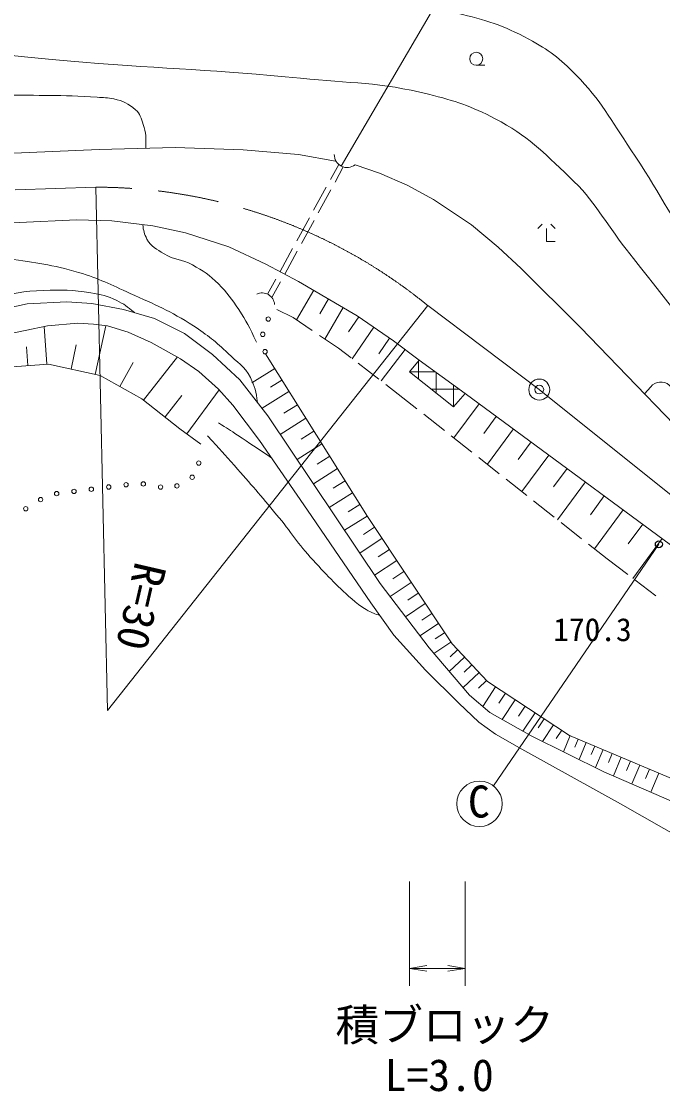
# Model space of a CAD drawing. Units: millimetres at full size, sheet at 1:1000; details may follow other scales. Extents: x 40000 to 680000, y 20000 to 380000.
# Drawn here: x 152623 to 189297, y 257978 to 319216 of the extents above; entities that cross this region are included whole.
import ezdxf
from ezdxf.enums import TextEntityAlignment as Align

# ---------------------------------------------------------------- set-up
doc = ezdxf.new("R2010")
doc.units = ezdxf.units.MM
doc.header["$LTSCALE"] = 1000
doc.header["$PDMODE"] = 32
doc.header["$PDSIZE"] = 500
doc.linetypes.add('CHAIN', pattern=[18.5, 12, -1.5, 3.5, -1.5])
for name, color, linetype, lineweight in [('M-BGD', 7, 'Continuous', 13), ('M-BMK', 2, 'CHAIN', 13), ('M-BMK-SRVR', 3, 'Continuous', 13), ('M-STR-HTXT', 7, 'Continuous', 13), ('M-STR-STRC', 7, 'Continuous', 13)]:
    doc.layers.add(name, color=color, linetype=linetype, lineweight=lineweight)
doc.styles.add('ＭＳ ゴシック', font='')
doc.styles.get('ＭＳ ゴシック').set_extended_font_data('MS Gothic')

# ---------------------------------------------------------------- blocks, each defined once
blk = doc.blocks.new('open_arrow')
at = {"color": 0, "linetype": 'Continuous', "lineweight": -2}
blk.add_lwpolyline([(7.5, 1.25), (0, 0), (7.5, -1.25)], dxfattribs=at)

msp = doc.modelspace()

# ---------------------------------------------------------------- hatches: boundary and pattern name
at = {"layer": 'M-BGD'}
h = msp.add_hatch(dxfattribs=at)
h.set_pattern_fill('USER', color=256, style=0, pattern_type=2)
h.set_pattern_definition([(360, (177338, 297163), (0, 1000), []), (90, (177338, 297163), (-1000, 0), [])])
h.paths.add_polyline_path([(177338, 297163), (178002, 297931), (175375, 299832), (174824, 299167)])

# ---------------------------------------------------------------- linework, layer by layer
for p, q in [((178638, 316706), (179138, 316706)), ((170299, 310168), (170772, 311031)), ((169339, 308413), (170059, 309729)), ((168378, 306659), (169098, 307975)), ((182403, 307615), (182153, 307365)), ((183153, 307365), (182903, 307615)), ((182653, 306615), (182653, 307365)), ((167417, 304905), (168138, 306221)), ((183153, 306615), (182653, 306615)), ((166705, 303603), (167177, 304466)), ((169343, 303833), (168350, 302142)), ((170189, 303336), (169692, 302491)), ((167236, 302722), (168171, 302264)), ((171034, 302840), (169978, 301042)), ((168171, 302264), (169261, 301526)), ((171928, 302304), (171336, 301446)), ((154069, 299594), (153916, 301755)), ((156850, 299019), (157456, 301798)), ((172786, 301712), (171545, 299912)), ((155460, 299322), (155763, 300711)), ((169675, 301246), (170766, 300509)), ((173686, 301091), (173065, 300191)), ((152988, 299517), (152912, 300598)), ((170766, 300509), (171481, 299961)), ((174565, 300442), (173207, 298640)), ((158249, 298330), (159017, 299699)), ((159607, 297545), (161545, 300016)), ((171878, 299657), (173069, 298746)), ((167109, 299347), (165808, 298530)), ((167518, 298696), (166867, 298288)), ((173466, 298442), (174181, 297895)), ((188619, 298314), (188266, 297896)), ((160838, 296580), (161803, 297810)), ((162076, 295625), (163941, 298136)), ((167926, 298045), (166385, 297078)), ((174181, 297895), (175249, 297051)), ((168410, 297275), (167639, 296791)), ((178807, 297338), (177364, 295380)), ((168894, 296504), (167431, 295586)), ((175641, 296741), (176818, 295812)), ((179786, 296617), (179065, 295638)), ((180766, 295895), (179274, 293871)), ((169353, 295773), (168622, 295314)), ((177210, 295502), (178387, 294572)), ((169812, 295042), (168393, 294151)), ((181777, 295150), (181032, 294138)), ((170257, 294332), (169548, 293887)), ((178780, 294262), (179957, 293332)), ((182789, 294404), (181248, 292312)), ((170702, 293623), (169326, 292759)), ((183835, 293633), (183065, 292587)), ((171134, 292935), (170446, 292503)), ((180349, 293022), (181526, 292092)), ((184881, 292863), (183288, 290701)), ((171566, 292247), (170231, 291409)), ((171985, 291579), (171317, 291160)), ((181919, 291782), (183096, 290853)), ((185962, 292066), (185166, 290985)), ((172404, 290912), (171109, 290099)), ((187043, 291269), (185397, 289035)), ((172826, 290274), (172188, 289852)), ((183488, 290543), (184665, 289613)), ((188160, 290446), (187337, 289329)), ((173248, 289637), (171981, 288797)), ((185057, 289303), (186125, 288460)), ((189278, 289623), (187600, 287346)), ((173668, 289003), (173035, 288584)), ((186125, 288460), (187316, 287560)), ((174088, 288370), (172827, 287534)), ((174506, 287740), (173875, 287322)), ((187715, 287258), (188912, 286354)), ((174923, 287109), (173714, 286307)), ((175324, 286504), (174719, 286103)), ((175725, 285899), (174590, 285147)), ((176477, 284765), (175413, 284059)), ((176101, 285332), (175534, 284956)), ((176830, 284232), (176298, 283880)), ((177183, 283700), (176205, 283052)), ((177569, 283261), (177143, 282858)), ((177972, 282835), (177099, 282009)), ((178385, 282399), (177949, 281986)), ((178798, 281962), (177882, 281096)), ((179231, 281505), (178773, 281071)), ((179746, 281144), (179006, 280020)), ((180308, 280774), (179938, 280212)), ((180870, 280404), (180124, 279272)), ((181436, 280031), (181063, 279465)), ((182002, 279658), (181308, 278604)), ((182529, 279311), (182182, 278784)), ((183056, 278964), (182432, 278016)), ((183531, 278652), (183218, 278178)), ((184008, 278345), (183621, 277427)), ((184468, 278150), (184275, 277692)), ((184929, 277956), (184519, 276983)), ((185415, 277751), (185210, 277264)), ((185902, 277546), (185467, 276514)), ((186418, 277328), (186200, 276812)), ((186933, 277110), (186483, 276043)), ((187467, 276885), (187242, 276351)), ((188001, 276660), (187545, 275580)), ((188541, 276432), (188313, 275892)), ((189082, 276204), (188620, 275111))]:
    msp.add_line(p, q, dxfattribs=at)
for points in [[(87446, 316862), (89802, 315575), (92388, 314267), (95239, 313036), (97919, 312086), (100427, 311338), (103558, 310653), (106612, 310279), (109587, 310138), (113840, 310154), (121333, 310481), (132145, 310824), (157075, 311887), (161421, 312004), (165300, 311864), (168465, 311599), (170584, 311215)], [(171711, 311012), (173102, 310524), (174691, 309839), (176187, 309028), (178368, 307574), (179895, 306297), (181203, 305082), (184607, 301694), (192622, 293375), (194788, 291147), (196813, 289386), (199181, 287533), (200786, 286473), (202686, 285367), (205007, 284168), (207812, 282890), (209837, 282064), (212703, 281208), (216037, 280351), (221848, 279105), (240299, 274949)], [(128371, 306783), (152497, 307704), (155792, 307868), (157802, 307798), (160139, 307518), (162008, 307120), (164485, 306326), (166612, 305321), (168481, 304339), (171823, 302377), (173900, 300943), (175375, 299832), (174824, 299167), (177338, 297163), (178002, 297931), (175375, 299832)], [(150669, 302566), (152958, 303052), (155219, 303167), (156650, 303081), (158453, 302737), (160228, 302222), (161945, 301364), (163547, 300162), (165122, 298702), (166724, 296641), (173149, 287054), (175940, 283362), (178258, 280657), (179417, 279670), (181778, 278339), (185942, 276279), (191652, 273789), (196632, 272071), (201483, 270526), (204402, 270097), (210498, 269624), (218998, 268852), (230203, 267778), (239390, 267049)], [(151565, 301253), (154112, 301797), (155858, 301940), (156745, 301882), (157547, 301787), (158730, 301425), (160046, 300833), (161725, 299917), (162775, 299192), (163900, 298181), (164721, 297265), (166247, 295243), (168985, 291255), (172610, 285951), (173927, 284091), (175730, 282087), (177647, 280198), (178792, 279111), (179737, 278424), (181254, 277565), (186892, 274446), (190612, 272328)], [(226593, 271517), (226851, 271059), (226765, 270172), (225992, 269485), (221213, 270000), (212627, 270429), (204556, 271402), (198889, 272604), (191849, 275037), (183979, 278357), (179285, 281448), (177253, 283594), (172416, 290892), (166578, 300194)], [(137308, 293076), (145937, 297670), (150531, 299344), (154180, 299601), (157129, 298958), (159503, 297627), (161692, 295909), (162879, 295028)], [(178002, 297931), (193016, 286868), (192383, 286089), (199845, 281042), (203023, 279242), (203654, 280239), (200554, 282000), (193016, 286868)]]:
    msp.add_lwpolyline(points, dxfattribs=at)
for centre, radius in [((178638, 317081), 375), ((166741, 302182), 125), ((166430, 301309), 125), ((166561, 300318), 125), ((162770, 293944), 125), ((158607, 292701), 125), ((159597, 292751), 125), ((161520, 292639), 125), ((162390, 293132), 125), ((154639, 292196), 125), ((155631, 292322), 125), ((156623, 292448), 125), ((157615, 292574), 125), ((160580, 292567), 125), ((153723, 291855), 125), ((152874, 291328), 125)]:
    msp.add_circle(centre, radius, dxfattribs=at)
at = {"layer": 'M-BGD', "lineweight": 25}
msp.add_circle((189083, 289295), 200, dxfattribs=at)
at = {"layer": 'M-BGD'}
for centre, radius, start, end in [((171253, 311589), 737, 178.84209, 308.42708), ((166383, 302951), 727, 5.31986, 114.58032), ((189192, 297831), 750, 319.8464, 139.8464)]:
    msp.add_arc(centre, radius, start, end, dxfattribs=at)
for points, knots in [([(93622, 327873), (94754, 327185), (95056, 327009), (95984, 326471), (97595, 325539), (98443, 324894), (100163, 324182), (101757, 323521), (102682, 323223), (104341, 322751), (106856, 322035), (108293, 321720), (110867, 321262), (113713, 320757), (115337, 320623), (118222, 320433), (121245, 320233), (122949, 320237), (125978, 320318), (129159, 320403), (130930, 320686), (134106, 320890), (137358, 321100), (139176, 321319), (142434, 321377), (145510, 321432), (147231, 321239), (150305, 321119), (154643, 320951), (157069, 320737), (161409, 320604), (164818, 320500), (166736, 320699), (170138, 320461), (173042, 320258), (174725, 320387), (177551, 319688), (179202, 319280), (180151, 319016), (181643, 318200), (182799, 317568), (183411, 317108), (184334, 316168), (185791, 314685), (186320, 313600), (187482, 311875), (189053, 309542), (189726, 308099), (191317, 305779), (192877, 303504), (193754, 302224), (195495, 300084), (197315, 297847), (198347, 296596), (200361, 294532), (201498, 293365), (202097, 292655), (203394, 291670), (205257, 290255), (206445, 289660), (208489, 288522), (211345, 286930), (212983, 286100), (215958, 284744), (217554, 284016), (218522, 283776), (220108, 283027), (221536, 282351), (222343, 281980), (223714, 281195), (224654, 280657), (224972, 280466), (226080, 279752)], [0, 0, 0, 0, 1, 1, 1, 2, 2, 2, 3, 3, 3, 4, 4, 4, 5, 5, 5, 6, 6, 6, 7, 7, 7, 8, 8, 8, 9, 9, 9, 10, 10, 10, 11, 11, 11, 12, 12, 12, 13, 13, 13, 14, 14, 14, 15, 15, 15, 16, 16, 16, 17, 17, 17, 18, 18, 18, 19, 19, 19, 20, 20, 20, 21, 21, 21, 22, 22, 22, 23, 23, 23, 24, 24, 24, 24]), ([(92148, 325244), (95370, 323339), (96257, 322762), (99016, 321410), (100615, 320626), (101468, 320066), (103156, 319502), (105155, 318834), (106333, 318635), (108403, 318242), (110694, 317808), (112006, 317720), (114328, 317508), (117450, 317223), (119206, 317093), (122341, 317050), (125371, 317008), (127070, 317056), (130097, 317193), (133735, 317358), (135759, 317706), (139399, 317823), (142170, 317912), (143727, 317849), (146496, 317708), (150273, 317516), (152372, 317178), (156141, 316878), (161002, 316492), (163740, 316453), (168591, 315962), (171460, 315672), (173120, 315746), (175917, 315046), (177454, 314662), (178321, 314380), (179724, 313644), (181585, 312667), (182430, 311766), (183960, 310324), (185460, 308910), (185947, 307795), (187222, 306174), (189502, 303278), (190778, 301655), (193061, 298762), (194728, 296648), (195636, 295442), (197334, 293353), (198175, 292319), (198686, 291774), (199548, 290758), (199996, 290229), (200320, 289987), (200693, 289403), (200846, 289162), (200907, 289072), (201060, 288771)], [0, 0, 0, 0, 1, 1, 1, 2, 2, 2, 3, 3, 3, 4, 4, 4, 5, 5, 5, 6, 6, 6, 7, 7, 7, 8, 8, 8, 9, 9, 9, 10, 10, 10, 11, 11, 11, 12, 12, 12, 13, 13, 13, 14, 14, 14, 15, 15, 15, 16, 16, 16, 17, 17, 17, 18, 18, 18, 19, 19, 19, 19]), ([(122895, 314494), (128131, 314784), (129522, 314866), (133775, 314962), (137765, 315052), (140001, 314997), (143992, 315005), (146943, 315010), (148597, 315053), (151548, 315005), (153661, 314970), (154848, 315011), (156957, 314876), (157329, 314852), (157541, 314854), (157906, 314776), (158434, 314663), (158735, 314515), (159146, 314165), (159428, 313926), (159459, 313673), (159585, 313326), (159768, 312821), (159741, 312561), (159738, 311959)], [0, 0, 0, 0, 1, 1, 1, 2, 2, 2, 3, 3, 3, 4, 4, 4, 5, 5, 5, 6, 6, 6, 7, 7, 7, 8, 8, 8, 8]), ([(159564, 307586), (159603, 307230), (159648, 307055), (159806, 306757), (160040, 306313), (160355, 306186), (160779, 305917), (161353, 305554), (161809, 305621), (162401, 305288), (163028, 304934), (163374, 304704), (163889, 304200), (164412, 303688), (164644, 303339), (165053, 302731), (165516, 302042), (165645, 301750), (166064, 300861)], [0, 0, 0, 0, 1, 1, 1, 2, 2, 2, 3, 3, 3, 4, 4, 4, 5, 5, 5, 6, 6, 6, 6]), ([(142023, 306165), (144336, 306124), (144955, 306111), (146832, 306013), (148809, 305909), (149926, 305903), (151888, 305631), (153467, 305413), (154366, 305303), (155895, 304849), (157090, 304494), (157714, 304156), (158852, 303647), (160297, 303000), (161130, 302658), (162458, 301796), (163290, 301256), (163725, 300898), (164442, 300213), (164972, 299706), (165390, 299493), (165721, 298839), (165982, 298322), (166043, 298039), (166125, 297412)], [0, 0, 0, 0, 1, 1, 1, 2, 2, 2, 3, 3, 3, 4, 4, 4, 5, 5, 5, 6, 6, 6, 7, 7, 7, 8, 8, 8, 8]), ([(122157, 295409), (123288, 294800), (123753, 294543), (124876, 294322), (125961, 294107), (126612, 294118), (127709, 294264), (129363, 294486), (130216, 294979), (131773, 295581), (133891, 296399), (134983, 297079), (137039, 298042), (139018, 298969), (140107, 299531), (142105, 300418), (144116, 301310), (145214, 301904), (147313, 302564), (148715, 303005), (149530, 303165), (150977, 303423), (152110, 303625), (152745, 303800), (153896, 303823), (154948, 303845), (155551, 303867), (156586, 303680), (157182, 303573), (157536, 303526), (158074, 303251), (158501, 303033), (158671, 302907), (159085, 302554)], [0, 0, 0, 0, 1, 1, 1, 2, 2, 2, 3, 3, 3, 4, 4, 4, 5, 5, 5, 6, 6, 6, 7, 7, 7, 8, 8, 8, 9, 9, 9, 10, 10, 10, 11, 11, 11, 11]), ([(163888, 296254), (164422, 295911), (164558, 295821), (164985, 295541), (165756, 295035), (165997, 294869), (166945, 294226)], [0, 0, 0, 0, 1, 1, 1, 2, 2, 2, 2]), ([(163269, 295502), (164023, 294683), (164216, 294467), (164814, 293795), (165772, 292717), (166294, 292099), (167218, 290990), (168053, 289988), (168418, 289340), (169307, 288386), (170207, 287420), (170700, 286859), (171711, 286011), (171982, 285783), (172142, 285659), (172455, 285495), (172708, 285364), (172814, 285323), (173130, 285216)], [0, 0, 0, 0, 1, 1, 1, 2, 2, 2, 3, 3, 3, 4, 4, 4, 5, 5, 5, 6, 6, 6, 6])]:
    msp.add_open_spline(points, degree=3, knots=knots, dxfattribs=at)
at = {"layer": 'M-BMK'}
msp.add_line((115286, 308324), (156882, 309729), dxfattribs=at)
msp.add_lwpolyline([(175871, 302951), (182245, 298148), (194485, 288332)], dxfattribs=at)
msp.add_arc((156879, 279729), 30000, 50.72344, 89.99313, dxfattribs=at)
at = {"layer": 'M-BMK-SRVR'}
msp.add_circle((182245, 298148), 600, dxfattribs=at)
msp.add_point((182245, 298148), dxfattribs=at)
at = {"layer": 'M-STR-HTXT'}
for p, q in [((185000, 335000), (170904, 310940)), ((156889, 309729), (157556, 279787)), ((157556, 279787), (175871, 302951)), ((174824, 270000), (174824, 264030)), ((178002, 270000), (178002, 264030)), ((174824, 265030), (178002, 265030))]:
    msp.add_line(p, q, dxfattribs=at)
at = {"layer": 'M-STR-STRC'}
for p, q in [((170562, 310024), (171035, 310887)), ((169602, 308269), (170322, 309585)), ((168641, 306515), (169362, 307831)), ((167681, 304761), (168401, 306077)), ((166968, 303459), (167441, 304322)), ((189083, 289295), (179616, 275479))]:
    msp.add_line(p, q, dxfattribs=at)
msp.add_circle((178822, 274449), 1300, dxfattribs=at)

# ---------------------------------------------------------------- block references
at = {"layer": 'M-STR-HTXT', "xscale": 133, "yscale": 133}
msp.add_blockref('open_arrow', (174824, 265030), dxfattribs=at)
at = {"layer": 'M-STR-HTXT', "xscale": 133, "yscale": 133, "rotation": 180}
msp.add_blockref('open_arrow', (178002, 265030), dxfattribs=at)

# ---------------------------------------------------------------- texts
at = {"layer": 'M-BGD', "style": 'ＭＳ ゴシック'}
msp.add_text('170.3', height=1320, dxfattribs=at).set_placement((185285, 284414), align=Align.MIDDLE_CENTER)
at = {"layer": 'M-STR-HTXT', "style": 'ＭＳ ゴシック'}
msp.add_text('R=30', height=1833, rotation=256.95, dxfattribs=at).set_placement((158610, 288496), align=Align.BOTTOM_LEFT)
msp.add_text('積ブロック', height=1833, dxfattribs=at).set_placement((176839, 261796), align=Align.MIDDLE_CENTER)
msp.add_text('L=3.0', height=1833, dxfattribs=at).set_placement((176524, 257458), align=Align.BOTTOM_CENTER)
at = {"layer": 'M-STR-STRC', "style": 'ＭＳ ゴシック'}
msp.add_text('C', height=1833, dxfattribs=at).set_placement((178163, 273110), align=Align.BOTTOM_LEFT)

doc.saveas('drawing.dxf')
